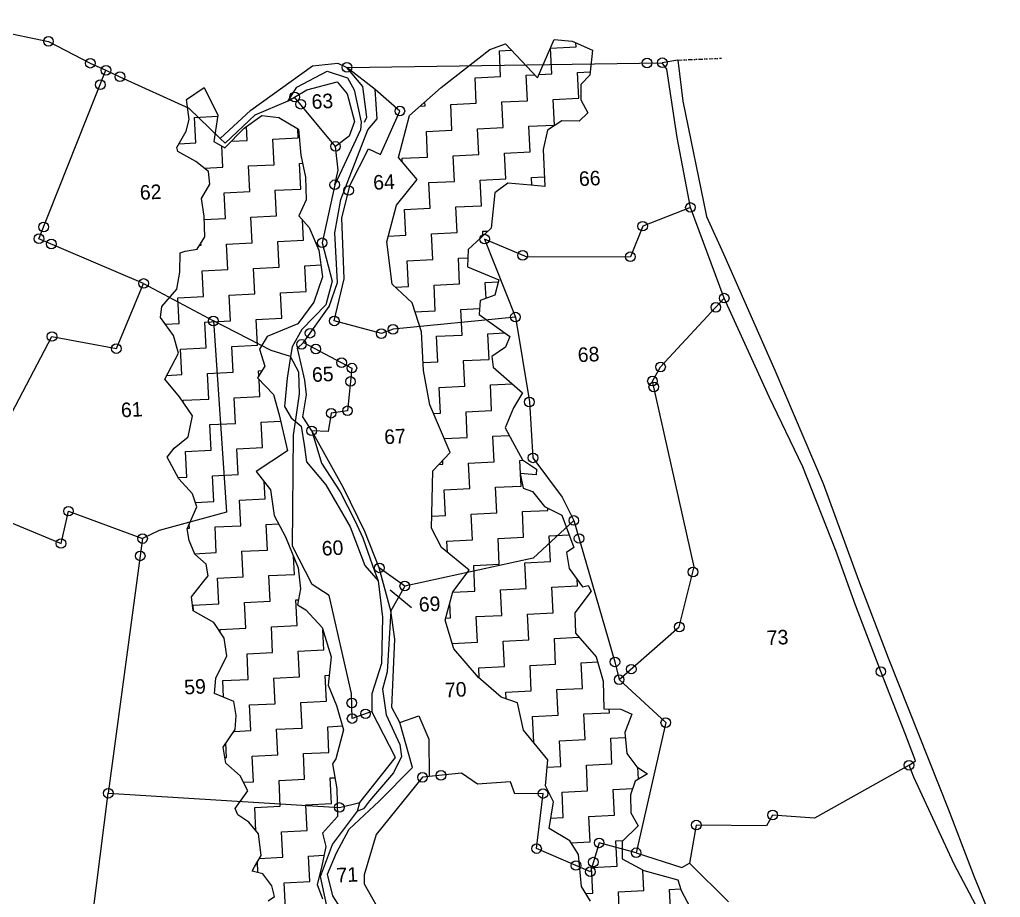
# Model space of a CAD drawing. Header units: metres. Extents: x 307107 to 311438, y 1924010 to 1927669.
# Drawn here: x 308797 to 309998, y 1926276 to 1927352 of the extents above; entities that cross this region are included whole.
import ezdxf

# ---------------------------------------------------------------- set-up
doc = ezdxf.new("R2010")
doc.units = ezdxf.units.M
doc.linetypes.add('DIVIDE', pattern=[1.25, 0.5, -0.25, 0, -0.25, 0, -0.25])
for name, color, linetype in [('LINE_WATER', 4, 'Continuous'), ('OFF', 1, 'Continuous'), ('POLY_HATCH', 12, 'Continuous'), ('POLY_PARCEL', 6, 'Continuous'), ('POLY_ROAD', 30, 'Continuous'), ('POLY_WATER', 4, 'Continuous'), ('TEXT_PARCEL', 7, 'Continuous'), ('V_BOUND_LINE', 7, 'Continuous'), ('V_DIVIDE_LINE', 7, 'DIVIDE')]:
    doc.layers.add(name, color=color, linetype=linetype)
doc.styles.add('TEXT_MAP', font='')
doc.styles.get('TEXT_MAP').set_extended_font_data('Kruti Dev 050')
doc.dimstyles.get("Standard").update_dxf_attribs({"dimtxt": 0.18, "dimasz": 0.18, "dimexe": 0.18, "dimexo": 0.0625, "dimgap": 0.09, "dimtad": 0, "dimtih": 1, "dimtoh": 1, "dimdec": 4, "dimzin": 0, "dimdsep": 46, "dimtxsty": 'Standard', "dimcen": 0.09, "dimadec": 0, "dimazin": 0, "dimtfac": 1, "dimtdec": 4, "dimtofl": 0, "dimtmove": 0, "dimatfit": 3, "dimfxl": 1, "dimtolj": 1, "dimtzin": 0, "dimarcsym": 0})

msp = doc.modelspace()

# ---------------------------------------------------------------- linework, layer by layer
for centre in [(308832.1, 1927324.9), (308883.3, 1927298.1), (309197.6, 1927293), (309565.3, 1927298.4), (309583.9, 1927298.7), (308902.5, 1927289.4), (308919.6, 1927281.6), (308895.5, 1927271.8), (309133.6, 1927256.7), (309141, 1927247.9), (309262.5, 1927239.5), (309183.6, 1927196.2), (309182.7, 1927149.2), (309199.7, 1927142.2), (309618.4, 1927121.4), (308826.1, 1927097.5), (309559.9, 1927098.5), (308820.4, 1927083.1), (308835.5, 1927076.6), (309167.3, 1927078.1), (309366.3, 1927082.6), (309412.9, 1927062.7), (309544.8, 1927061), (308948.6, 1927028.3), (309659.8, 1927010.3), (309649.5, 1926999.1), (309034, 1926982.3), (309182.2, 1926982.4), (309404, 1926987.1), (309254.1, 1926972.1), (308836.3, 1926963.3), (309152.5, 1926967.3), (309239.8, 1926966.8), (308915.2, 1926948.5), (309142, 1926953.6), (309159.5, 1926947.9), (309191.1, 1926931.3), (309203.7, 1926924.6), (309581.8, 1926926), (309202, 1926908.2), (309571.9, 1926908.7), (309573.5, 1926901.5), (309198.3, 1926872.3), (309421.1, 1926883.1), (309178.3, 1926869.3), (309154.5, 1926847.7), (309425.5, 1926814.6), (308856.6, 1926749.3), (309475.6, 1926737.9), (308847.4, 1926709.7), (308947.3, 1926715.7), (309482, 1926715.8), (308944.4, 1926694.5), (309237.3, 1926679.8), (309621.5, 1926674.8), (309268.5, 1926657.6), (309604.8, 1926607.4), (309525.9, 1926564.6), (309545.9, 1926555.7), (309851.6, 1926552.8), (309531.1, 1926542.9), (309203.6, 1926514.3), (309220.4, 1926501), (309204, 1926495.2), (309588.2, 1926490.2), (309886.2, 1926438), (309290.2, 1926423.2), (309312.8, 1926425.7), (308905.3, 1926403.7), (309437.9, 1926403.3), (309188.4, 1926386.3), (309719.1, 1926377), (309625.6, 1926364.7), (309429.9, 1926335.9), (309506.6, 1926342.9), (309551.9, 1926330.8), (309478.2, 1926315.2), (309495.9, 1926307.6), (309499.4, 1926319.3)]:
    msp.add_circle(centre, 5.89)
at = {"layer": 'LINE_WATER'}
for p, q in [((309217, 1927269.5), (309197.6, 1927293)), ((309222, 1927231.9), (309217, 1927269.5)), ((309219.1, 1927226), (309222, 1927231.9)), ((309138.7, 1926919.5), (309128.6, 1926938.8)), ((309139.6, 1926893), (309138.7, 1926919.5)), ((309134.6, 1926858.9), (309139.6, 1926893)), ((309154.5, 1926847.7), (309166.5, 1926808.2)), ((309166.5, 1926808.2), (309189.3, 1926773.1)), ((309189.3, 1926773.1), (309207.2, 1926738)), ((309207.2, 1926738), (309217.3, 1926716.5)), ((309217.3, 1926716.5), (309229.1, 1926682.6)), ((309229.1, 1926682.6), (309236, 1926664)), ((309251.3, 1926627), (309247.1, 1926552.4)), ((309247.1, 1926552.4), (309241.1, 1926531.1)), ((309241.1, 1926531.1), (309245.5, 1926499.7)), ((309245.5, 1926499.7), (309262.6, 1926463.4)), ((309262.6, 1926463.4), (309264.3, 1926448.9)), ((309264.3, 1926448.9), (309254.7, 1926428.7)), ((309254.7, 1926428.7), (309225.2, 1926394.5)), ((309225.2, 1926394.5), (309218.1, 1926384.4)), ((309218.1, 1926384.4), (309210.5, 1926381.7))]:
    msp.add_line(p, q, dxfattribs=at)
at = {"layer": 'OFF'}
msp.add_line((309603.1, 1927301.9), (309583.9, 1927298.7), dxfattribs=at)
at = {"layer": 'POLY_HATCH'}
for p, q in [((309431.2, 1927280.1), (309451.6, 1927327.2)), ((309451.6, 1927327.2), (309473.7, 1927325.2)), ((309473.7, 1927325.2), (309498.3, 1927314.1)), ((309312.9, 1927268.2), (309372.7, 1927314.8)), ((309372.7, 1927314.8), (309391.7, 1927321.8)), ((309391.7, 1927321.8), (309431.2, 1927280.1)), ((309498.3, 1927314.1), (309495, 1927283.3)), ((309495, 1927283.3), (309484.1, 1927272.1)), ((309001.2, 1927253.5), (309022.7, 1927268.4)), ((309022.7, 1927268.4), (309039.4, 1927234.4)), ((309274.3, 1927233.9), (309312.9, 1927268.2)), ((309484.1, 1927272.1), (309484, 1927253.1)), ((309004.2, 1927229.3), (309001.2, 1927253.5)), ((309484, 1927253.1), (309492.9, 1927237.5)), ((309000.8, 1927215), (309004.2, 1927229.3)), ((309039.4, 1927234.4), (309034.4, 1927202)), ((309071.9, 1927218.5), (309093.4, 1927234)), ((309093.4, 1927234), (309114.2, 1927231.6)), ((309114.2, 1927231.6), (309138.2, 1927217.4)), ((309260.8, 1927182.5), (309274.3, 1927233.9)), ((309460.8, 1927227.5), (309443.2, 1927216)), ((309482.3, 1927227.1), (309460.8, 1927227.5)), ((309492.9, 1927237.5), (309482.3, 1927227.1)), ((308989.2, 1927195), (309000.8, 1927215)), ((309048.2, 1927194.6), (309071.9, 1927218.5)), ((309138.2, 1927217.4), (309141.1, 1927185.3)), ((309443.2, 1927216), (309437.9, 1927192.6)), ((308990.7, 1927189.9), (308989.2, 1927195)), ((309034.4, 1927202), (309048.2, 1927194.6)), ((309437.9, 1927192.6), (309439.9, 1927147)), ((309012.6, 1927177.8), (308990.7, 1927189.9)), ((309141.1, 1927185.3), (309146.9, 1927158.7)), ((309283.7, 1927155.5), (309260.8, 1927182.5)), ((309028.1, 1927165.4), (309012.6, 1927177.8)), ((309029.8, 1927149.9), (309028.1, 1927165.4)), ((309146.9, 1927158.7), (309147.5, 1927130.7)), ((309258.3, 1927124.4), (309283.7, 1927155.5)), ((309019.3, 1927132.3), (309029.8, 1927149.9)), ((309394.6, 1927151), (309378.7, 1927139.5)), ((309422.9, 1927148.8), (309394.6, 1927151)), ((309439.9, 1927147), (309422.9, 1927148.8)), ((309022.6, 1927110.6), (309019.3, 1927132.3)), ((309147.5, 1927130.7), (309138.8, 1927111.1)), ((309378.7, 1927139.5), (309374.4, 1927096.1)), ((309246.5, 1927079.3), (309258.3, 1927124.4)), ((309023.4, 1927085.2), (309022.6, 1927110.6)), ((309138.8, 1927111.1), (309151.3, 1927096.8)), ((309151.3, 1927096.8), (309163.4, 1927068.9)), ((309374.4, 1927096.1), (309362.2, 1927084.5)), ((309014.1, 1927070.1), (309023.4, 1927085.2)), ((309362.2, 1927084.5), (309346, 1927069.7)), ((309253.1, 1927027.3), (309246.5, 1927079.3)), ((308992.8, 1927042.2), (308993.2, 1927065.6)), ((308993.2, 1927065.6), (308999.6, 1927067.8)), ((308999.6, 1927067.8), (309014.1, 1927070.1)), ((309163.4, 1927068.9), (309167.9, 1927036.4)), ((309346, 1927069.7), (309345.2, 1927048.6)), ((309345.2, 1927048.6), (309383.8, 1927032.7)), ((308989.1, 1927021.2), (308992.8, 1927042.2)), ((309167.9, 1927036.4), (309157.2, 1927005.3)), ((309277.4, 1927004.5), (309253.1, 1927027.3)), ((309383.8, 1927032.7), (309378.7, 1927013.9)), ((308971, 1927000.1), (308989.1, 1927021.2)), ((309378.7, 1927013.9), (309360.8, 1927007.4)), ((308969.4, 1926986.5), (308971, 1927000.1)), ((309157.2, 1927005.3), (309137.3, 1926978.9)), ((309289, 1926969), (309277.4, 1927004.5)), ((309360.8, 1927007.4), (309359.8, 1926990.4)), ((308985.1, 1926964.6), (308969.4, 1926986.5)), ((309359.8, 1926990.4), (309397.3, 1926963.3)), ((309137.3, 1926978.9), (309100.1, 1926963.2)), ((308991.3, 1926942.7), (308985.1, 1926964.6)), ((309100.1, 1926963.2), (309090.6, 1926947.8)), ((309291.5, 1926921.7), (309289, 1926969)), ((309397.3, 1926963.3), (309391.9, 1926950.3)), ((309391.9, 1926950.3), (309375.1, 1926938.8)), ((308974.4, 1926911.1), (308991.3, 1926942.7)), ((309090.6, 1926947.8), (309097.1, 1926926.9)), ((309375.1, 1926938.8), (309376.8, 1926925.8)), ((309097.1, 1926926.9), (309088.2, 1926912.6)), ((309299.3, 1926879.7), (309291.5, 1926921.7)), ((309376.8, 1926925.8), (309412.8, 1926894.4)), ((308992.5, 1926889.4), (308974.4, 1926911.1)), ((309088.2, 1926912.6), (309107.8, 1926892.3)), ((309107.8, 1926892.3), (309114.5, 1926867.3)), ((309412.8, 1926894.4), (309401.8, 1926876.1)), ((309008.3, 1926866.1), (308992.5, 1926889.4)), ((309324.1, 1926821.1), (309299.3, 1926879.7)), ((309003.1, 1926840.4), (309008.3, 1926866.1)), ((309114.5, 1926867.3), (309124.9, 1926823.1)), ((309401.8, 1926876.1), (309391.6, 1926851.2)), ((309391.6, 1926851.2), (309400.6, 1926834.7)), ((308986, 1926826.4), (309003.1, 1926840.4)), ((309400.6, 1926834.7), (309412.8, 1926812.1)), ((308977.6, 1926815.3), (308986, 1926826.4)), ((309124.9, 1926823.1), (309086.5, 1926797.8)), ((309302.9, 1926798.9), (309324.1, 1926821.1)), ((308991.7, 1926789.1), (308977.6, 1926815.3)), ((309412.8, 1926812.1), (309429.8, 1926800.7)), ((309086.5, 1926797.8), (309104.2, 1926775.4)), ((309301.2, 1926728.5), (309302.9, 1926798.9)), ((309429.6, 1926793.8), (309410, 1926795.5)), ((309410, 1926795.5), (309413.6, 1926777.6)), ((309429.8, 1926800.7), (309429.6, 1926793.8)), ((309008.3, 1926770.5), (308991.7, 1926789.1)), ((309013.8, 1926754.8), (309008.3, 1926770.5)), ((309104.2, 1926775.4), (309108.6, 1926744)), ((309413.6, 1926777.6), (309424.9, 1926773.3)), ((309424.9, 1926773.3), (309439.8, 1926755.1)), ((309002, 1926727.7), (309013.8, 1926754.8)), ((309439.8, 1926755.1), (309460.7, 1926744.2)), ((309108.6, 1926744), (309122.2, 1926717.7)), ((309460.7, 1926744.2), (309475.4, 1926704.7)), ((309004.3, 1926713.3), (309002, 1926727.7)), ((309313.4, 1926704.7), (309301.2, 1926728.5)), ((309011.3, 1926696.6), (309004.3, 1926713.3)), ((309122.2, 1926717.7), (309138, 1926680)), ((309347.2, 1926677), (309313.4, 1926704.7)), ((309475.4, 1926704.7), (309466.7, 1926698.6)), ((309466.7, 1926698.6), (309470, 1926678.9)), ((309025.4, 1926684.5), (309011.3, 1926696.6)), ((309027.5, 1926670.2), (309025.4, 1926684.5)), ((309138, 1926680), (309140.6, 1926654.2)), ((309327.4, 1926650.3), (309347.2, 1926677)), ((309470, 1926678.9), (309486.3, 1926656.6)), ((309020.6, 1926661.4), (309027.5, 1926670.2)), ((309007.4, 1926644.3), (309020.6, 1926661.4)), ((309140.6, 1926654.2), (309137.1, 1926634.4)), ((309318.1, 1926615.9), (309327.4, 1926650.3)), ((309496.6, 1926651.3), (309476.9, 1926624.6)), ((309486.3, 1926656.6), (309493.1, 1926658.4)), ((309493.1, 1926658.4), (309496.6, 1926651.3)), ((309009.1, 1926627.2), (309007.4, 1926644.3)), ((309034.5, 1926612.7), (309009.1, 1926627.2)), ((309137.1, 1926634.4), (309147.1, 1926628.4)), ((309147.1, 1926628.4), (309167.4, 1926606.6)), ((309328.4, 1926580.7), (309318.1, 1926615.9)), ((309476.9, 1926624.6), (309477.5, 1926599.8)), ((309047.3, 1926593.6), (309034.5, 1926612.7)), ((309167.4, 1926606.6), (309178.3, 1926570.8)), ((309050.7, 1926572.2), (309047.3, 1926593.6)), ((309477.5, 1926599.8), (309502.9, 1926570.8)), ((309358.8, 1926545.7), (309328.4, 1926580.7)), ((309037, 1926544.5), (309050.7, 1926572.2)), ((309178.3, 1926570.8), (309174.5, 1926536.3)), ((309502.9, 1926570.8), (309511.3, 1926541)), ((309035.4, 1926526.1), (309037, 1926544.5)), ((309386.5, 1926521.4), (309358.8, 1926545.7)), ((309174.5, 1926536.3), (309184.9, 1926511.4)), ((309511.3, 1926541), (309512.4, 1926507)), ((309058.9, 1926516.1), (309035.4, 1926526.1)), ((309406.7, 1926514.3), (309386.5, 1926521.4)), ((309062, 1926499.1), (309058.9, 1926516.1)), ((309184.9, 1926511.4), (309193.5, 1926481.2)), ((309414, 1926481), (309406.7, 1926514.3)), ((309512.4, 1926507), (309533.1, 1926506.6)), ((309533.1, 1926506.6), (309546.6, 1926500.4)), ((309060.8, 1926481.6), (309062, 1926499.1)), ((309546.6, 1926500.4), (309537.9, 1926478)), ((309045.9, 1926460.1), (309060.8, 1926481.6)), ((309193.5, 1926481.2), (309184, 1926446)), ((309443.6, 1926444.7), (309414, 1926481)), ((309537.9, 1926478), (309540.6, 1926452.5)), ((309049.2, 1926440.5), (309045.9, 1926460.1)), ((309184, 1926446), (309179.9, 1926439.7)), ((309540.6, 1926452.5), (309552.9, 1926436.2)), ((309066.9, 1926424.9), (309049.2, 1926440.5)), ((309179.9, 1926439.7), (309185.3, 1926408.9)), ((309440.8, 1926412.7), (309443.6, 1926444.7)), ((309552.9, 1926436.2), (309565.7, 1926427.4)), ((309076.1, 1926406.5), (309066.9, 1926424.9)), ((309565.7, 1926427.4), (309550.8, 1926418.6)), ((309450.8, 1926393.3), (309440.8, 1926412.7)), ((309550.8, 1926418.6), (309544.8, 1926401.8)), ((309060.7, 1926385.2), (309076.1, 1926406.5)), ((309185.3, 1926408.9), (309186.2, 1926375.1)), ((309544.8, 1926401.8), (309545.3, 1926379.9)), ((309445.5, 1926360.3), (309450.8, 1926393.3)), ((309063.9, 1926377.3), (309060.7, 1926385.2)), ((309077.4, 1926368.3), (309063.9, 1926377.3)), ((309186.2, 1926375.1), (309167.6, 1926354.6)), ((309545.3, 1926379.9), (309554.2, 1926363.8)), ((309089.3, 1926353.8), (309077.4, 1926368.3)), ((309554.2, 1926363.8), (309534.9, 1926344.7)), ((309092.4, 1926327.5), (309089.3, 1926353.8)), ((309167.6, 1926354.6), (309171.8, 1926338.3)), ((309470.7, 1926345.5), (309445.5, 1926360.3)), ((309171.8, 1926338.3), (309166.5, 1926312.6)), ((309481.4, 1926328.7), (309470.7, 1926345.5)), ((309534.9, 1926344.7), (309534.9, 1926323.2)), ((309084.4, 1926313.7), (309092.4, 1926327.5)), ((309484.8, 1926289.4), (309481.4, 1926328.7)), ((309081.6, 1926308.4), (309084.4, 1926313.7)), ((309534.9, 1926323.2), (309561.3, 1926308.9)), ((309094.6, 1926305.1), (309081.6, 1926308.4)), ((309105.8, 1926290.4), (309094.6, 1926305.1)), ((309166.5, 1926312.6), (309161, 1926291.7)), ((309561.3, 1926308.9), (309603, 1926297.8)), ((309108.8, 1926277.3), (309105.8, 1926290.4)), ((309161, 1926291.7), (309167.9, 1926274.5)), ((309495.9, 1926271.4), (309484.8, 1926289.4)), ((309603, 1926297.8), (309606.9, 1926284.4)), ((309606.9, 1926284.4), (309624.8, 1926251.5)), ((309101.2, 1926272), (309108.8, 1926277.3))]:
    msp.add_line(p, q, dxfattribs=at)
at = {"layer": 'POLY_HATCH', "linetype": 'Continuous', "ltscale": 10}
for p, q in [((309478.5, 1927318), (309478.2, 1927323.2)), ((309384.4, 1927313.3), (309399, 1927314.1)), ((309385.9, 1927282), (309384.4, 1927313.3)), ((309447.1, 1927316.5), (309478.5, 1927318)), ((309448.7, 1927285.1), (309447.1, 1927316.5)), ((309480.1, 1927286.6), (309495.4, 1927287.4)), ((309481.6, 1927255.3), (309480.1, 1927286.6)), ((309354.6, 1927280.4), (309385.9, 1927282)), ((309356.1, 1927249), (309354.6, 1927280.4)), ((309417.3, 1927283.5), (309427.5, 1927284)), ((309418.9, 1927252.1), (309417.3, 1927283.5)), ((309433, 1927284.3), (309448.7, 1927285.1)), ((309293.4, 1927245.9), (309293.2, 1927250.6)), ((309387.5, 1927250.6), (309418.9, 1927252.1)), ((309389.1, 1927219.2), (309387.5, 1927250.6)), ((309450.3, 1927253.7), (309481.6, 1927255.3)), ((309451.8, 1927222.3), (309450.3, 1927253.7)), ((309287.5, 1927245.6), (309293.4, 1927245.9)), ((309324.8, 1927247.5), (309356.1, 1927249)), ((309326.3, 1927216.1), (309324.8, 1927247.5)), ((309011.1, 1927231.8), (309039.2, 1927233.2)), ((309012.6, 1927200.5), (309011.1, 1927231.8)), ((309075.4, 1927203.6), (309074.5, 1927220.4)), ((309138.1, 1927206.7), (309137.6, 1927217.8)), ((309295, 1927214.5), (309326.3, 1927216.1)), ((309296.5, 1927183.2), (309295, 1927214.5)), ((309357.7, 1927217.7), (309389.1, 1927219.2)), ((309359.3, 1927186.3), (309357.7, 1927217.7)), ((309420.4, 1927220.8), (309451.8, 1927222.3)), ((309422, 1927189.4), (309420.4, 1927220.8)), ((309056.1, 1927202.6), (309075.4, 1927203.6)), ((309106.7, 1927205.1), (309138.1, 1927206.7)), ((309108.3, 1927173.8), (309106.7, 1927205.1)), ((308991.7, 1927199.4), (309012.6, 1927200.5)), ((309045.6, 1927170.6), (309044.3, 1927196.7)), ((309265.2, 1927181.6), (309296.5, 1927183.2)), ((309265.4, 1927177.1), (309265.2, 1927181.6)), ((309327.9, 1927184.7), (309359.3, 1927186.3)), ((309329.5, 1927153.3), (309327.9, 1927184.7)), ((309390.6, 1927187.8), (309422, 1927189.4)), ((309392.2, 1927156.5), (309390.6, 1927187.8)), ((309023, 1927169.5), (309045.6, 1927170.6)), ((309076.9, 1927172.2), (309108.3, 1927173.8)), ((309078.5, 1927140.8), (309076.9, 1927172.2)), ((309139.7, 1927175.3), (309143.3, 1927175.5)), ((309141.2, 1927144), (309139.7, 1927175.3)), ((309360.8, 1927154.9), (309392.2, 1927156.5)), ((309362.4, 1927123.5), (309360.8, 1927154.9)), ((309423.6, 1927158), (309439.4, 1927158.8)), ((309424, 1927148.7), (309423.6, 1927158)), ((309109.9, 1927142.4), (309141.2, 1927144)), ((309111.4, 1927111), (309109.9, 1927142.4)), ((309298.1, 1927151.8), (309329.5, 1927153.3)), ((309299.7, 1927120.4), (309298.1, 1927151.8)), ((309047.1, 1927139.3), (309078.5, 1927140.8)), ((309048.7, 1927107.9), (309047.1, 1927139.3)), ((309268.3, 1927118.8), (309299.7, 1927120.4)), ((309269.8, 1927087.5), (309268.3, 1927118.8)), ((309331, 1927122), (309362.4, 1927123.5)), ((309332.6, 1927090.6), (309331, 1927122)), ((309022.7, 1927106.6), (309048.7, 1927107.9)), ((309080.1, 1927109.5), (309111.4, 1927111)), ((309081.6, 1927078.1), (309080.1, 1927109.5)), ((309144.4, 1927081.2), (309143.1, 1927106.2)), ((309248.3, 1927086.4), (309269.8, 1927087.5)), ((309301.2, 1927089), (309332.6, 1927090.6)), ((309302.8, 1927057.7), (309301.2, 1927089)), ((309364, 1927092.2), (309370.6, 1927092.5)), ((309364.2, 1927086.4), (309364, 1927092.2)), ((309017, 1927074.9), (309018.9, 1927075)), ((309018.9, 1927075), (309018.8, 1927077.7)), ((309050.3, 1927076.5), (309081.6, 1927078.1)), ((309051.8, 1927045.2), (309050.3, 1927076.5)), ((309113, 1927079.7), (309144.4, 1927081.2)), ((309114.6, 1927048.3), (309113, 1927079.7)), ((309334.2, 1927059.2), (309345.6, 1927059.8)), ((309335.7, 1927027.9), (309334.2, 1927059.2)), ((309083.2, 1927046.7), (309114.6, 1927048.3)), ((309084.8, 1927015.4), (309083.2, 1927046.7)), ((309145.9, 1927049.9), (309165.9, 1927050.9)), ((309147.5, 1927018.5), (309145.9, 1927049.9)), ((309271.4, 1927056.1), (309302.8, 1927057.7)), ((309273, 1927024.7), (309271.4, 1927056.1)), ((309020.4, 1927043.6), (309051.8, 1927045.2)), ((309022, 1927012.2), (309020.4, 1927043.6)), ((309256.6, 1927023.9), (309273, 1927024.7)), ((309304.3, 1927026.3), (309335.7, 1927027.9)), ((309305.9, 1926994.9), (309304.3, 1927026.3)), ((309367.1, 1927029.4), (309383.1, 1927030.2)), ((309368.1, 1927010), (309367.1, 1927029.4)), ((308990.6, 1927010.7), (309022, 1927012.2)), ((308992.2, 1926979.3), (308990.6, 1927010.7)), ((309053.4, 1927013.8), (309084.8, 1927015.4)), ((309054.9, 1926982.4), (309053.4, 1927013.8)), ((309116.1, 1927016.9), (309147.5, 1927018.5)), ((309117.7, 1926985.6), (309116.1, 1927016.9)), ((309280.9, 1926993.7), (309305.9, 1926994.9)), ((309337.3, 1926996.5), (309360.2, 1926997.6)), ((309338.8, 1926965.1), (309337.3, 1926996.5)), ((308975.2, 1926978.4), (308992.2, 1926979.3)), ((309023.6, 1926980.9), (309054.9, 1926982.4)), ((309025.1, 1926949.5), (309023.6, 1926980.9)), ((309086.3, 1926984), (309117.7, 1926985.6)), ((309087.9, 1926952.6), (309086.3, 1926984)), ((309307.5, 1926963.6), (309338.8, 1926965.1)), ((309309, 1926932.2), (309307.5, 1926963.6)), ((309370.2, 1926966.7), (309391.2, 1926967.7)), ((309371.8, 1926935.3), (309370.2, 1926966.7)), ((309056.5, 1926951.1), (309087.9, 1926952.6)), ((309058.1, 1926919.7), (309056.5, 1926951.1)), ((308993.8, 1926947.9), (309025.1, 1926949.5)), ((308995.3, 1926916.6), (308993.8, 1926947.9)), ((309291, 1926931.3), (309309, 1926932.2)), ((309340.4, 1926933.8), (309371.8, 1926935.3)), ((309342, 1926902.4), (309340.4, 1926933.8)), ((308976.8, 1926915.6), (308995.3, 1926916.6)), ((309026.7, 1926918.1), (309058.1, 1926919.7)), ((309028.3, 1926886.7), (309026.7, 1926918.1)), ((309089.4, 1926921.2), (309093.7, 1926921.5)), ((309089.8, 1926915.1), (309089.4, 1926921.2)), ((309091, 1926889.9), (309090, 1926910.7)), ((309310.6, 1926900.8), (309342, 1926902.4)), ((309373.3, 1926903.9), (309400.3, 1926905.3)), ((309374.9, 1926872.6), (309373.3, 1926903.9)), ((309312.2, 1926869.5), (309310.6, 1926900.8)), ((308996.9, 1926885.2), (309028.3, 1926886.7)), ((308997, 1926882.8), (308996.9, 1926885.2)), ((309059.6, 1926888.3), (309091, 1926889.9)), ((309061.2, 1926856.9), (309059.6, 1926888.3)), ((309303.8, 1926869), (309312.2, 1926869.5)), ((309343.5, 1926871), (309374.9, 1926872.6)), ((309345.1, 1926839.6), (309343.5, 1926871)), ((309029.8, 1926855.4), (309061.2, 1926856.9)), ((309031.4, 1926824), (309029.8, 1926855.4)), ((309092.6, 1926858.5), (309116.3, 1926859.7)), ((309094.1, 1926827.1), (309092.6, 1926858.5)), ((309376.5, 1926841.2), (309396.5, 1926842.2)), ((309316.9, 1926838.2), (309345.1, 1926839.6)), ((309378, 1926809.8), (309376.5, 1926841.2)), ((309000, 1926822.4), (309031.4, 1926824)), ((309001.6, 1926791.1), (309000, 1926822.4)), ((309062.8, 1926825.6), (309094.1, 1926827.1)), ((309064.3, 1926794.2), (309062.8, 1926825.6)), ((309310.1, 1926806.5), (309315.3, 1926806.7)), ((309315.3, 1926806.7), (309315, 1926811.6)), ((309346.7, 1926808.3), (309378, 1926809.8)), ((309348.2, 1926776.9), (309346.7, 1926808.3)), ((309409.4, 1926811.4), (309413.6, 1926811.6)), ((309410.2, 1926795.5), (309409.4, 1926811.4)), ((309033, 1926792.6), (309064.3, 1926794.2)), ((309411, 1926780), (309410.2, 1926794.5)), ((308991, 1926790.5), (309001.6, 1926791.1)), ((309034.5, 1926761.3), (309033, 1926792.6)), ((309097.3, 1926764.4), (309096.2, 1926785.6)), ((309316.9, 1926775.3), (309348.2, 1926776.9)), ((309318.4, 1926744), (309316.9, 1926775.3)), ((309379.6, 1926778.5), (309411, 1926780)), ((309381.2, 1926747.1), (309379.6, 1926778.5)), ((309011.9, 1926760.1), (309034.5, 1926761.3)), ((309065.9, 1926762.8), (309097.3, 1926764.4)), ((309067.5, 1926731.5), (309065.9, 1926762.8)), ((309349.8, 1926745.5), (309381.2, 1926747.1)), ((309412.5, 1926748.7), (309443.9, 1926750.2)), ((309414.1, 1926717.3), (309412.5, 1926748.7)), ((309443.9, 1926750.2), (309443.8, 1926753)), ((309301.5, 1926743.1), (309318.4, 1926744)), ((309351.4, 1926714.2), (309349.8, 1926745.5)), ((309002.2, 1926728.2), (309004.7, 1926728.3)), ((309004.7, 1926728.3), (309004.5, 1926733.4)), ((309036.1, 1926729.9), (309067.5, 1926731.5)), ((309037.6, 1926698.5), (309036.1, 1926729.9)), ((309098.8, 1926733), (309113.9, 1926733.8)), ((309100.4, 1926701.7), (309098.8, 1926733)), ((309320, 1926712.6), (309351.4, 1926714.2)), ((309320.7, 1926698.8), (309320, 1926712.6)), ((309382.7, 1926715.7), (309414.1, 1926717.3)), ((309384.3, 1926684.4), (309382.7, 1926715.7)), ((309445.5, 1926718.9), (309469.6, 1926720.1)), ((309447, 1926687.5), (309445.5, 1926718.9)), ((309011, 1926697.2), (309037.6, 1926698.5)), ((309069, 1926700.1), (309100.4, 1926701.7)), ((309070.6, 1926668.7), (309069, 1926700.1)), ((309133.3, 1926671.8), (309132.2, 1926693.8)), ((309415.7, 1926685.9), (309447, 1926687.5)), ((309417.2, 1926654.6), (309415.7, 1926685.9)), ((309352.9, 1926682.8), (309384.3, 1926684.4)), ((309354.5, 1926651.4), (309352.9, 1926682.8)), ((309039.2, 1926667.2), (309070.6, 1926668.7)), ((309040.8, 1926635.8), (309039.2, 1926667.2)), ((309102, 1926670.3), (309133.3, 1926671.8)), ((309103.5, 1926638.9), (309102, 1926670.3)), ((309480, 1926657.7), (309479.6, 1926665.8)), ((309327.4, 1926650.1), (309354.5, 1926651.4)), ((309385.8, 1926653), (309417.2, 1926654.6)), ((309387.4, 1926621.6), (309385.8, 1926653)), ((309448.6, 1926656.1), (309480, 1926657.7)), ((309450.2, 1926624.7), (309448.6, 1926656.1)), ((309072.1, 1926637.4), (309103.5, 1926638.9)), ((309134.9, 1926640.5), (309138.2, 1926640.6)), ((309136.5, 1926609.1), (309134.9, 1926640.5)), ((309009.4, 1926634.2), (309040.8, 1926635.8)), ((309009.8, 1926626.8), (309009.4, 1926634.2)), ((309073.7, 1926606), (309072.1, 1926637.4)), ((309324.7, 1926618.5), (309323.8, 1926636.8)), ((309318.7, 1926618.2), (309324.7, 1926618.5)), ((309356, 1926620.1), (309387.4, 1926621.6)), ((309357.6, 1926588.7), (309356, 1926620.1)), ((309418.8, 1926623.2), (309450.2, 1926624.7)), ((309420.3, 1926591.8), (309418.8, 1926623.2)), ((309042.3, 1926604.4), (309073.7, 1926606)), ((309042.5, 1926600.7), (309042.3, 1926604.4)), ((309105.1, 1926607.5), (309136.5, 1926609.1)), ((309106.6, 1926576.2), (309105.1, 1926607.5)), ((309169.4, 1926579.3), (309168.2, 1926604)), ((309389, 1926590.2), (309420.3, 1926591.8)), ((309390.5, 1926558.9), (309389, 1926590.2)), ((309451.7, 1926593.4), (309481.8, 1926594.9)), ((309453.3, 1926562), (309451.7, 1926593.4)), ((309138, 1926577.7), (309169.4, 1926579.3)), ((309139.6, 1926546.4), (309138, 1926577.7)), ((309326.5, 1926587.1), (309357.6, 1926588.7)), ((309075.3, 1926574.6), (309106.6, 1926576.2)), ((309076.8, 1926543.2), (309075.3, 1926574.6)), ((309359.2, 1926557.3), (309390.5, 1926558.9)), ((309359.8, 1926544.8), (309359.2, 1926557.3)), ((309421.9, 1926560.4), (309453.3, 1926562)), ((309423.5, 1926529.1), (309421.9, 1926560.4)), ((309484.7, 1926563.6), (309504.7, 1926564.6)), ((309486.2, 1926532.2), (309484.7, 1926563.6)), ((309045.5, 1926541.7), (309076.8, 1926543.2)), ((309046.5, 1926521.4), (309045.5, 1926541.7)), ((309108.2, 1926544.8), (309139.6, 1926546.4)), ((309109.8, 1926513.4), (309108.2, 1926544.8)), ((309170.9, 1926547.9), (309175.8, 1926548.2)), ((309172.5, 1926516.6), (309170.9, 1926547.9)), ((309454.8, 1926530.6), (309486.2, 1926532.2)), ((309456.4, 1926499.3), (309454.8, 1926530.6)), ((309392.1, 1926527.5), (309423.5, 1926529.1)), ((309392.5, 1926519.3), (309392.1, 1926527.5)), ((309078.4, 1926511.9), (309109.8, 1926513.4)), ((309080, 1926480.5), (309078.4, 1926511.9)), ((309141.1, 1926515), (309172.5, 1926516.6)), ((309142.7, 1926483.6), (309141.1, 1926515)), ((309519.1, 1926502.4), (309518.9, 1926506.9)), ((309425, 1926497.7), (309456.4, 1926499.3)), ((309426.6, 1926466.3), (309425, 1926497.7)), ((309487.8, 1926500.8), (309519.1, 1926502.4)), ((309489.3, 1926469.5), (309487.8, 1926500.8)), ((309111.3, 1926482.1), (309142.7, 1926483.6)), ((309112.9, 1926450.7), (309111.3, 1926482.1)), ((309174.1, 1926485.2), (309192.1, 1926486.1)), ((309175.6, 1926453.8), (309174.1, 1926485.2)), ((309059.4, 1926479.5), (309080, 1926480.5)), ((309520.7, 1926471), (309538.5, 1926471.9)), ((309522.3, 1926439.7), (309520.7, 1926471)), ((309050.2, 1926447.6), (309049.3, 1926465)), ((309426, 1926466.3), (309426.6, 1926466.3)), ((309458, 1926467.9), (309489.3, 1926469.5)), ((309459.5, 1926436.5), (309458, 1926467.9)), ((309048, 1926447.5), (309050.2, 1926447.6)), ((309081.5, 1926449.1), (309112.9, 1926450.7)), ((309083.1, 1926417.8), (309081.5, 1926449.1)), ((309144.3, 1926452.3), (309175.6, 1926453.8)), ((309145.8, 1926420.9), (309144.3, 1926452.3)), ((309442.8, 1926435.7), (309459.5, 1926436.5)), ((309490.9, 1926438.1), (309522.3, 1926439.7)), ((309492.5, 1926406.7), (309490.9, 1926438.1)), ((309554.7, 1926420.8), (309553.9, 1926435.5)), ((309177.2, 1926422.5), (309182.9, 1926422.7)), ((309178.8, 1926391.1), (309177.2, 1926422.5)), ((309070.8, 1926417.1), (309083.1, 1926417.8)), ((309114.5, 1926419.3), (309145.8, 1926420.9)), ((309116, 1926388), (309114.5, 1926419.3)), ((309523.8, 1926408.3), (309547.6, 1926409.5)), ((309461.1, 1926405.2), (309492.5, 1926406.7)), ((309462.7, 1926373.8), (309461.1, 1926405.2)), ((309525.4, 1926376.9), (309523.8, 1926408.3)), ((309084.7, 1926386.4), (309116, 1926388)), ((309086.1, 1926357.8), (309084.7, 1926386.4)), ((309147.4, 1926389.5), (309178.8, 1926391.1)), ((309149, 1926358.1), (309147.4, 1926389.5)), ((309447.5, 1926373), (309462.7, 1926373.8)), ((309494, 1926375.3), (309525.4, 1926376.9)), ((309495.6, 1926344), (309494, 1926375.3)), ((309117.6, 1926356.6), (309149, 1926358.1)), ((309119.2, 1926325.2), (309117.6, 1926356.6)), ((309472.4, 1926342.8), (309495.6, 1926344)), ((309527, 1926345.5), (309536.2, 1926346)), ((309528.5, 1926314.2), (309527, 1926345.5)), ((309150.5, 1926326.8), (309169.6, 1926327.7)), ((309152.1, 1926295.4), (309150.5, 1926326.8)), ((309088.6, 1926306.7), (309088, 1926319.9)), ((309090.3, 1926323.8), (309119.2, 1926325.2)), ((309497.2, 1926312.6), (309528.5, 1926314.2)), ((309498.7, 1926281.2), (309497.2, 1926312.6)), ((309561.5, 1926284.4), (309560.2, 1926309.5)), ((309120.7, 1926293.8), (309152.1, 1926295.4)), ((309122.3, 1926262.5), (309120.7, 1926293.8)), ((309490.1, 1926280.8), (309498.7, 1926281.2)), ((309530.1, 1926282.8), (309561.5, 1926284.4)), ((309531.7, 1926251.4), (309530.1, 1926282.8)), ((309592.8, 1926285.9), (309606.2, 1926286.6)), ((309594.4, 1926254.6), (309592.8, 1926285.9))]:
    msp.add_line(p, q, dxfattribs=at)
at = {"layer": 'POLY_PARCEL'}
for p, q in [((308820.4, 1927083.1), (308902.5, 1927289.4)), ((309148.7, 1927265.5), (309185.6, 1927275.5)), ((309185.6, 1927275.5), (309198, 1927260.8)), ((309133.6, 1927256.7), (309148.7, 1927265.5)), ((309262.5, 1927239.5), (309232.2, 1927266.1)), ((309125.5, 1927252), (309133.6, 1927256.7)), ((309183.6, 1927196.2), (309133.6, 1927256.7)), ((309198, 1927260.8), (309207, 1927226.6)), ((309238.9, 1927186.1), (309262.5, 1927239.5)), ((309207, 1927226.6), (309200.3, 1927208.7)), ((309200.3, 1927208.7), (309183.6, 1927196.2)), ((309186.8, 1927166.9), (309183.6, 1927196.2)), ((309201.5, 1927149.1), (309224.2, 1927193.4)), ((309224.2, 1927193.4), (309238.9, 1927186.1)), ((309182.7, 1927149.2), (309186.8, 1927166.9)), ((309191.2, 1927108.5), (309201.5, 1927149.1)), ((309618.4, 1927121.4), (309559.9, 1927098.5)), ((309194.4, 1927033.8), (309191.2, 1927108.5)), ((309559.9, 1927098.5), (309544.8, 1927061)), ((308948.6, 1927028.3), (308820.4, 1927083.1)), ((309418.6, 1927060.3), (309366.3, 1927082.6)), ((309366.3, 1927082.6), (309404, 1926987.1)), ((309544.8, 1927061), (309418.6, 1927060.3)), ((308915.2, 1926948.5), (308948.6, 1927028.3)), ((308948.6, 1927028.3), (309034, 1926982.3)), ((309182.2, 1926982.4), (309194.4, 1927033.8)), ((309581.8, 1926926), (309659.8, 1927010.3)), ((309404, 1926987.1), (309254.1, 1926972.1)), ((309404, 1926987.1), (309421.1, 1926883.1)), ((309034, 1926982.3), (309050, 1926748.2)), ((309104.8, 1926946.3), (309034, 1926982.3)), ((309239.8, 1926966.8), (309182.2, 1926982.4)), ((308755.1, 1926809.1), (308836.3, 1926963.3)), ((308836.3, 1926963.3), (308915.2, 1926948.5)), ((309254.1, 1926972.1), (309239.8, 1926966.8)), ((309144.5, 1926955.9), (309203.7, 1926924.6)), ((309128.6, 1926938.8), (309104.8, 1926946.3)), ((309203.7, 1926924.6), (309198.3, 1926872.3)), ((309571.9, 1926908.7), (309581.8, 1926926)), ((309623, 1926681.2), (309571.9, 1926908.7)), ((309421.1, 1926883.1), (309425.5, 1926814.6)), ((309178.3, 1926869.3), (309174.7, 1926846.7)), ((309198.3, 1926872.3), (309178.3, 1926869.3)), ((309132.3, 1926842.8), (309134.6, 1926858.9)), ((309131.1, 1926706.4), (309132.3, 1926842.8)), ((309174.7, 1926846.7), (309154.5, 1926847.7)), ((309425.5, 1926814.6), (309461.3, 1926766.5)), ((309461.3, 1926766.5), (309475.6, 1926737.9)), ((308847.4, 1926709.7), (308856.6, 1926749.3)), ((308856.6, 1926749.3), (308947.3, 1926715.7)), ((309050, 1926748.2), (308967.7, 1926725.5)), ((308771.7, 1926741.2), (308847.4, 1926709.7)), ((309475.6, 1926737.9), (309425.8, 1926691.6)), ((309475.6, 1926737.9), (309525.9, 1926564.6)), ((308967.7, 1926725.5), (308947.3, 1926715.7)), ((308947.3, 1926715.7), (308905.3, 1926403.7)), ((309155.1, 1926659.3), (309131.1, 1926706.4)), ((309425.8, 1926691.6), (309268.5, 1926657.6)), ((309268.5, 1926657.6), (309237.3, 1926679.8)), ((309604.8, 1926607.4), (309623, 1926681.2)), ((309175.8, 1926646), (309155.1, 1926659.3)), ((309268.5, 1926657.6), (309251.3, 1926627)), ((309203.4, 1926526), (309175.8, 1926646)), ((309531.1, 1926542.9), (309604.8, 1926607.4)), ((309525.9, 1926564.6), (309531.1, 1926542.9)), ((309531.1, 1926542.9), (309588.2, 1926490.2)), ((309204, 1926495.2), (309203.4, 1926526)), ((309228.1, 1926503.7), (309204, 1926495.2)), ((309262.3, 1926490.4), (309285.9, 1926498.6)), ((309285.9, 1926498.6), (309297.8, 1926469.9)), ((309588.2, 1926490.2), (309551.9, 1926330.8)), ((309297.8, 1926469.9), (309298.4, 1926424.1)), ((309886.2, 1926438), (309770.2, 1926373.3)), ((309290.2, 1926423.2), (309233.6, 1926353.1)), ((309298.4, 1926424.1), (309290.2, 1926423.2)), ((309338, 1926428.5), (309298.4, 1926424.1)), ((309357.5, 1926414.7), (309338, 1926428.5)), ((309397.8, 1926417.8), (309357.5, 1926414.7)), ((309403.5, 1926403), (309397.8, 1926417.8)), ((308874.1, 1926160.2), (308905.3, 1926403.7)), ((308905.3, 1926403.7), (309188.4, 1926386.3)), ((309437.9, 1926403.3), (309403.5, 1926403)), ((309429.9, 1926335.9), (309437.9, 1926403.3)), ((309188.4, 1926386.3), (309213.3, 1926392.3)), ((309719.1, 1926377), (309711.7, 1926363.8)), ((309770.2, 1926373.3), (309719.1, 1926377)), ((309625.6, 1926364.7), (309617.1, 1926318)), ((309711.7, 1926363.8), (309625.6, 1926364.7)), ((309233.6, 1926353.1), (309218.9, 1926303.7)), ((309506.6, 1926342.9), (309495.9, 1926307.6)), ((309551.9, 1926330.8), (309506.6, 1926342.9)), ((309495.9, 1926307.6), (309429.9, 1926335.9)), ((309551.9, 1926330.8), (309608, 1926312.9)), ((309608, 1926312.9), (309617.1, 1926318)), ((309617.1, 1926318), (309665.1, 1926270.6)), ((309218.9, 1926303.7), (309218.6, 1926292.9)), ((309218.6, 1926292.9), (309262.1, 1926215.8))]:
    msp.add_line(p, q, dxfattribs=at)
at = {"layer": 'POLY_ROAD'}
for p, q in [((309589.6, 1927290.7), (309583.9, 1927298.7)), ((309602.1, 1927207.3), (309589.6, 1927290.7)), ((309618.4, 1927121.4), (309602.1, 1927207.3)), ((309659.8, 1927010.3), (309618.4, 1927121.4)), ((309714.8, 1926889.5), (309659.8, 1927010.3)), ((309756.2, 1926803.8), (309714.8, 1926889.5)), ((309796.5, 1926701), (309756.2, 1926803.8)), ((309820.7, 1926634.3), (309796.5, 1926701)), ((309851.6, 1926552.8), (309820.7, 1926634.3)), ((309881.8, 1926475.8), (309851.6, 1926552.8)), ((309894.2, 1926443.6), (309881.8, 1926475.8)), ((309886.2, 1926438), (309894.2, 1926443.6)), ((309891.9, 1926423.2), (309886.2, 1926438)), ((309941.4, 1926316.8), (309891.9, 1926423.2)), ((309968, 1926266.5), (309941.4, 1926316.8))]:
    msp.add_line(p, q, dxfattribs=at)
at = {"layer": 'POLY_WATER'}
for p, q in [((309079.8, 1927240.5), (309155.4, 1927294.9)), ((309136.2, 1927268.9), (309173.5, 1927288.4)), ((309155.4, 1927294.9), (309186.6, 1927298.2)), ((309173.5, 1927288.4), (309198.5, 1927280.1)), ((309186.6, 1927298.2), (309197.6, 1927293)), ((309232.2, 1927266.1), (309197.6, 1927293)), ((309198.5, 1927280.1), (309206.3, 1927265.7)), ((309125.5, 1927252), (309136.2, 1927268.9)), ((309206.3, 1927265.7), (309215, 1927225.8)), ((309234.7, 1927229.8), (309232.2, 1927266.1)), ((309085.4, 1927235), (309125.5, 1927252)), ((309042.5, 1927205.8), (309079.8, 1927240.5)), ((309048.4, 1927200), (309085.4, 1927235)), ((309223.3, 1927216.7), (309234.7, 1927229.8)), ((309214.4, 1927216.3), (309182.7, 1927149.2)), ((309190, 1927131.1), (309223.3, 1927216.7)), ((309215, 1927225.8), (309214.4, 1927216.3)), ((309182.7, 1927149.2), (309167.3, 1927078.1)), ((309182.8, 1927090.5), (309190, 1927131.1)), ((309186.2, 1927029.5), (309182.8, 1927090.5)), ((309167.3, 1927078.1), (309179.5, 1927031.1)), ((309179.5, 1927031.1), (309171.7, 1927002.1)), ((309175.8, 1927000.2), (309186.2, 1927029.5)), ((309171.7, 1927002.1), (309142.4, 1926971.9)), ((309144.5, 1926955.9), (309175.8, 1927000.2)), ((309142.4, 1926971.9), (309130.5, 1926950.5)), ((309130.5, 1926950.5), (309128.6, 1926938.8)), ((309137.1, 1926949), (309144.5, 1926955.9)), ((309128.6, 1926938.8), (309124.3, 1926912.2)), ((309146.2, 1926909.8), (309137.1, 1926949)), ((309124.3, 1926912.2), (309121.3, 1926877.4)), ((309148.1, 1926892), (309146.2, 1926909.8)), ((309143.6, 1926865), (309148.1, 1926892)), ((309121.3, 1926877.4), (309129.5, 1926863.7)), ((309129.5, 1926863.7), (309141.4, 1926853.5)), ((309154.5, 1926847.7), (309143.6, 1926865)), ((309141.4, 1926853.5), (309145.3, 1926830.4)), ((309193.5, 1926777.9), (309154.5, 1926847.7)), ((309145.3, 1926830.4), (309148.3, 1926809.8)), ((309148.3, 1926809.8), (309171.9, 1926781.6)), ((309171.9, 1926781.6), (309201.7, 1926729.9)), ((309219.6, 1926724.3), (309193.5, 1926777.9)), ((309201.7, 1926729.9), (309219.5, 1926682.6)), ((309237.3, 1926679.8), (309219.6, 1926724.3)), ((309219.5, 1926682.6), (309236, 1926664)), ((309251.3, 1926627), (309237.3, 1926679.8)), ((309236, 1926664), (309241, 1926619.3)), ((309256.4, 1926592.4), (309251.3, 1926627)), ((309241, 1926619.3), (309239.9, 1926562.8)), ((309252.7, 1926508.6), (309256.4, 1926592.4)), ((309239.9, 1926562.8), (309228.2, 1926525.3)), ((309228.2, 1926525.3), (309228.1, 1926503.7)), ((309262.3, 1926490.4), (309252.7, 1926508.6)), ((309257, 1926447.3), (309228.1, 1926503.7)), ((309277.9, 1926435.2), (309262.3, 1926490.4)), ((309213.3, 1926392.3), (309257, 1926447.3)), ((309237.1, 1926394.1), (309277.9, 1926435.2)), ((309200.4, 1926359.7), (309237.1, 1926394.1)), ((309210.5, 1926381.7), (309213.3, 1926392.3)), ((309180, 1926340.9), (309210.5, 1926381.7)), ((309185, 1926330.5), (309200.4, 1926359.7)), ((309165.1, 1926301.5), (309180, 1926340.9)), ((309174, 1926304.5), (309185, 1926330.5)), ((309178.6, 1926239.2), (309165.1, 1926301.5)), ((309180.3, 1926278.2), (309174, 1926304.5)), ((309199.9, 1926247.4), (309180.3, 1926278.2))]:
    msp.add_line(p, q, dxfattribs=at)
at = {"layer": 'V_BOUND_LINE'}
for p, q in [((308702.7, 1927351.5), (308832.1, 1927324.9)), ((308832.1, 1927324.9), (308883.3, 1927298.1)), ((309197.6, 1927293), (309583.9, 1927298.7)), ((309603.1, 1927301.9), (309608.9, 1927251.8)), ((308883.3, 1927298.1), (308902.5, 1927289.4)), ((308902.5, 1927289.4), (308919.6, 1927281.6)), ((308919.6, 1927281.6), (309003.8, 1927243.2)), ((309608.9, 1927251.8), (309638, 1927110.3)), ((309003.8, 1927243.2), (309042.5, 1927205.8)), ((309042.5, 1927205.8), (309048.4, 1927200)), ((309638, 1927110.3), (309658.9, 1927064.7)), ((309658.9, 1927064.7), (309721.7, 1926921.9)), ((309721.7, 1926921.9), (309780.9, 1926783)), ((309780.9, 1926783), (309824.4, 1926664.8)), ((309824.4, 1926664.8), (309860.8, 1926569.8)), ((309860.8, 1926569.8), (309897.6, 1926475.9)), ((309897.6, 1926475.9), (309934.3, 1926384.4)), ((309934.3, 1926384.4), (309966, 1926301.3)), ((309966, 1926301.3), (309998.1, 1926222.6))]:
    msp.add_line(p, q, dxfattribs=at)
at = {"layer": 'V_DIVIDE_LINE', "ltscale": 10}
msp.add_line((309603.1, 1927301.9), (309656.5, 1927304.3), dxfattribs=at)

# ---------------------------------------------------------------- texts
at = {"layer": 'TEXT_PARCEL', "style": 'TEXT_MAP'}
for s, p in [('63', (309154.7, 1927242)), ('66', (309482.2, 1927147.5)), ('64', (309230.2, 1927143)), ('62', (308944.4, 1927130.7)), ('68', (309480.8, 1926931.8)), ('65', (309155.2, 1926907.5)), ('61', (308921.2, 1926864.2)), ('67', (309243.7, 1926831.3)), ('60', (309167.2, 1926694.7)), ('69', (309286.1, 1926626)), ('73', (309712.3, 1926585.1)), ('59', (308998.8, 1926524.7)), ('70', (309318.1, 1926521.1)), ('71', (309185.2, 1926294.3))]:
    msp.add_text(s, height=17.81, rotation=2.8535, dxfattribs=at).set_placement(p)

# ---------------------------------------------------------------- leaders
msp.add_leader([(309276.9, 1926630.9), (309250.6, 1926652.7)], dimstyle='Standard', override={"dimtxt": 2.5, "dimasz": 2.5, "dimexe": 1.25, "dimexo": 0.625, "dimgap": 0.625, "dimtad": 1, "dimtih": 0, "dimtoh": 0, "dimzin": 8, "dimcen": 2.5, "dimtofl": 1})

doc.saveas('drawing.dxf')
